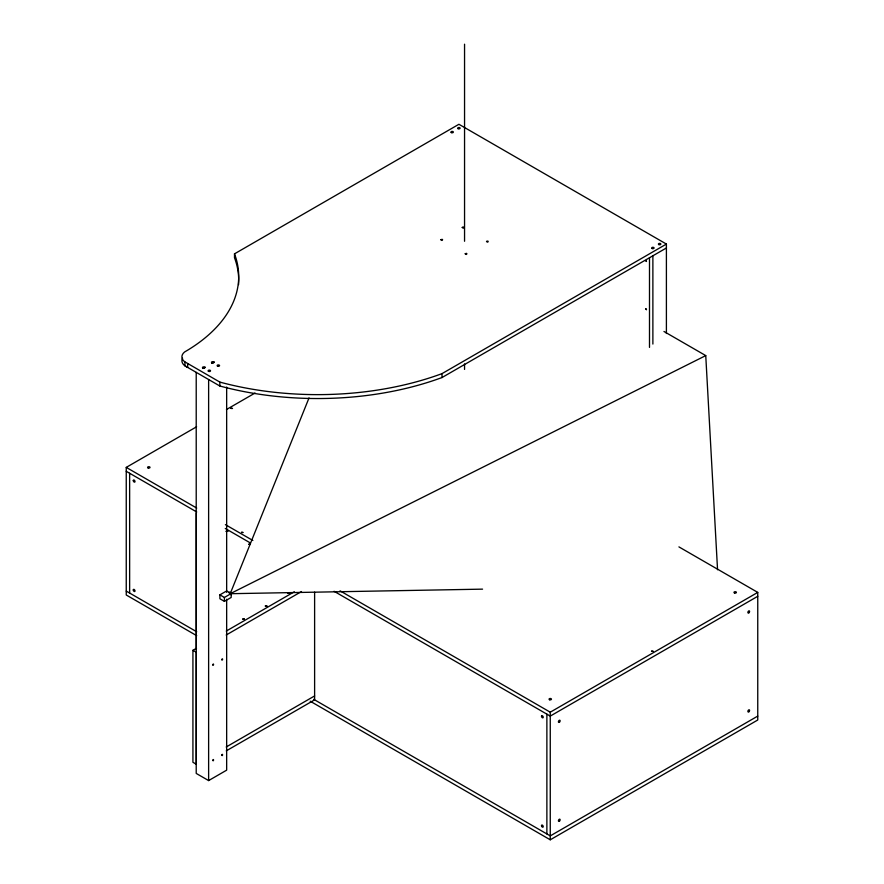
<?xml version="1.0" encoding="UTF-8"?>
<svg xmlns="http://www.w3.org/2000/svg" width="884" height="884" viewBox="0 0 884 884"><rect width="100%" height="100%" fill="white"/><g stroke="black" fill="none" stroke-linecap="round" stroke-linejoin="round"><path stroke-width="1.33" d="M309.046 397.877L230.205 593.705L705.752 355.6L717.554 569.771M666.403 244.072L442 373.634A230.967 133.351 0 0 1 219.851 382.098L184.568 361.689A14.476 8.365 0 0 1 184.568 351.998L187.684 350.152A185.121 106.876 0 0 0 234.503 253.841L458.918 124.279L666.403 244.072L666.403 333.5M202.977 368.462L205.232 367.158M212.005 363.247L214.26 361.943M196.723 635.684L126.246 594.998L126.246 467.393L196.613 426.773M226.415 409.557L255.034 393.037M184.966 361.965L184.966 365.865L219.851 386.01A230.967 133.351 0 0 0 442 377.545L666.403 247.984M219.895 594.855L226.658 590.943L231.177 593.551L231.177 597.462L224.403 601.363L219.895 598.755L219.895 594.855L224.403 597.462L231.177 593.551M192.922 650.315L196.303 652.27L196.303 764.251L192.922 762.295L192.922 650.315L196.502 648.248M226.249 631.077L294.317 591.772M226.182 635.021L301.488 591.54M226.182 747.002L314.616 695.94M226.249 750.87L314.616 699.852L314.616 592.158M196.215 372.363L196.215 773.423L208.624 780.583L226.658 770.163L226.658 599.264M340.042 590.821L550.257 712.195L757.754 592.402L757.754 720.007L550.257 839.8L310.185 701.2M757.754 596.302L550.257 716.095L334.075 591.286M757.754 716.095L550.257 835.888L313.743 699.343M231.575 593.683L482.565 589.142M663.961 331.478L705.752 355.6M678.923 546.887L757.754 592.402M126.246 467.393L196.723 508.079M225.387 524.632L252.857 540.489M126.246 471.305L196.723 511.98M225.276 528.477L250.47 543.019M126.246 591.098L196.723 631.784M652.878 255.796L652.878 344.064M649.497 257.752L649.497 347.401M550.257 712.195L550.257 839.8M546.876 714.139L546.876 833.944M464.553 44.2L464.553 241.266M464.553 363.91L464.553 369.424M442 373.634L442 377.545M234.503 253.841L234.503 257.752A185.121 106.876 0 0 1 238.558 284.615M226.658 387.026L226.658 592.379M224.403 597.462L224.403 601.363M219.851 382.098L219.851 386.01M208.624 379.523L208.624 780.583M196.303 512.952L196.303 649.53M187.684 363.534L187.684 367.435L184.568 365.589A14.476 8.365 0 0 1 182.579 358.208M129.639 473.249L129.639 593.053M229.365 593.263A1.591 0.917 60 0 1 229.63 593.551M229.111 592.733A1.591 0.917 60 0 1 230.636 592.744A1.591 0.917 60 0 1 231.177 594.921M241.542 532.4L243.122 532.522L241.597 532.279M221.685 659.652C222.834 661.354 222.945 656.967 221.685 659.652M221.685 755.201C222.812 756.925 222.956 752.516 221.685 755.201M212.668 760.384C213.729 762.185 214.005 757.676 212.668 760.384M212.668 664.812C213.674 666.658 214.061 662.171 212.668 664.812M242.791 619.043L244.371 619.076L242.791 619.043M265.344 606.015L266.924 606.059L265.344 606.015M287.897 592.998L289.477 593.031L287.897 592.998M230.912 408.386L232.481 408.441L230.912 408.386M226.171 531.295L227.752 531.372L226.171 531.295M248.724 544.312L250.305 544.389L248.724 544.312M651.541 651.199L653.11 651.32L651.541 651.199M440.928 239.719C442.332 242.083 443.79 238.028 440.928 239.719M462.244 227.409C463.636 229.785 465.094 225.718 462.244 227.409M465.227 253.741C466.619 256.106 468.078 252.05 465.227 253.741M486.531 241.442C487.935 243.807 489.393 239.752 486.531 241.442M645.751 260.537L646.469 261.465L645.751 260.537M645.751 308.715L646.469 309.643L645.751 308.715M133.296 480.576A1.193 0.685 60 0 0 134.567 482.156A1.193 0.685 60 0 0 134.567 480.465A1.193 0.685 60 0 0 133.296 480.576M133.296 589.959A1.193 0.685 60 0 0 134.567 591.54A1.193 0.685 60 0 0 134.567 589.849A1.193 0.685 60 0 0 133.296 589.959M541.516 825.634A1.193 0.685 60 0 0 542.787 827.214A1.193 0.685 60 0 0 542.787 825.523A1.193 0.685 60 0 0 541.516 825.634M541.516 716.261A1.193 0.685 60 0 0 542.787 717.841A1.193 0.685 60 0 0 542.787 716.15A1.193 0.685 60 0 0 541.516 716.261M748.947 612.745A1.193 0.685 -60 0 0 749.323 610.888A1.193 0.685 -60 0 0 747.908 612.148A1.193 0.685 -60 0 0 748.947 612.745M748.947 711.708A1.193 0.685 -60 0 0 749.323 709.852A1.193 0.685 -60 0 0 747.908 711.112A1.193 0.685 -60 0 0 748.947 711.708M559.495 722.117A1.193 0.685 -60 0 0 559.881 720.272A1.193 0.685 -60 0 0 558.456 721.521A1.193 0.685 -60 0 0 559.495 722.117M559.495 821.081A1.193 0.685 -60 0 0 559.881 819.236A1.193 0.685 -60 0 0 558.456 820.485A1.193 0.685 -60 0 0 559.495 821.081M217.751 366.208A1.193 0.685 0 0 0 219.552 365.611A1.193 0.685 0 0 0 217.751 365.015A1.193 0.685 0 0 0 217.751 366.208M652.281 248.581A1.193 0.685 0 0 0 654.072 247.984A1.193 0.685 0 0 0 652.281 247.387A1.193 0.685 0 0 0 652.281 248.581M458.067 128.677A1.193 0.685 0 0 0 460.067 128.368A1.193 0.685 0 0 0 458.608 127.517A1.193 0.685 0 0 0 458.067 128.677M202.845 368.053A1.193 0.685 0 0 0 204.845 367.744A1.193 0.685 0 0 0 203.386 366.893A1.193 0.685 0 0 0 202.845 368.053M208.48 371.313A1.193 0.685 0 0 0 210.48 371.004A1.193 0.685 0 0 0 209.022 370.153A1.193 0.685 0 0 0 208.48 371.313M658.79 244.57A1.193 0.685 0 0 0 660.801 244.26A1.193 0.685 0 0 0 659.331 243.409A1.193 0.685 0 0 0 658.79 244.57M451.304 132.589A1.193 0.685 0 0 0 453.304 132.28A1.193 0.685 0 0 0 451.834 131.429A1.193 0.685 0 0 0 451.304 132.589M211.862 362.849A1.193 0.685 0 0 0 213.873 362.539A1.193 0.685 0 0 0 212.403 361.689A1.193 0.685 0 0 0 211.862 362.849M549.66 699.763A1.193 0.685 0 0 0 551.45 699.167A1.193 0.685 0 0 0 549.66 698.57A1.193 0.685 0 0 0 549.66 699.763M148.203 467.99A1.193 0.685 0 0 0 150.004 467.393A1.193 0.685 0 0 0 148.203 466.796A1.193 0.685 0 0 0 148.203 467.99M734.593 592.998A1.193 0.685 0 0 0 736.394 592.402A1.193 0.685 0 0 0 734.593 591.794A1.193 0.685 0 0 0 734.593 592.998"/></g></svg>
